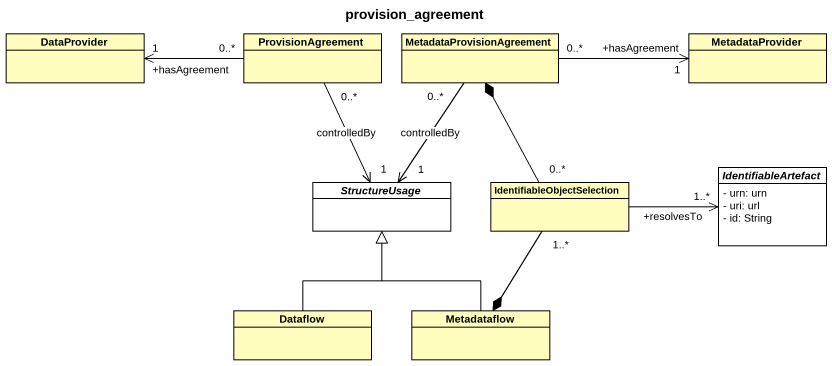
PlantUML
@startuml
title provision_agreement
hide circle
hide empty members
skinparam classAttributeIconSize 0
class DataProvider #FFFEBF
class ProvisionAgreement #FFFEBF
class MetadataProvisionAgreement #FFFEBF
class MetadataProvider #FFFEBF
abstract class IdentifiableArtefact #FFFFFF {
  - urn: urn
  - uri: url
  - id: String
}
abstract class StructureUsage #FFFFFF
class IdentifiableObjectSelection #FFFEBF
class Dataflow #FFFEBF
class Metadataflow #FFFEBF
ProvisionAgreement "0..*" -left-> "+hasAgreement\n1" DataProvider
ProvisionAgreement "0..*" --> "1" StructureUsage : controlledBy
MetadataProvisionAgreement "0..*" -right-> "+hasAgreement\n1" MetadataProvider
MetadataProvisionAgreement "0..*" --> "1" StructureUsage : controlledBy
IdentifiableObjectSelection "0..*" -up-* MetadataProvisionAgreement
IdentifiableObjectSelection .right.> IdentifiableArtefact
IdentifiableObjectSelection -right-> "1..*" IdentifiableArtefact : +resolvesTo
IdentifiableObjectSelection "1..*" --* Metadataflow
Dataflow -up-|> StructureUsage
Metadataflow -up-|> StructureUsage
@enduml
